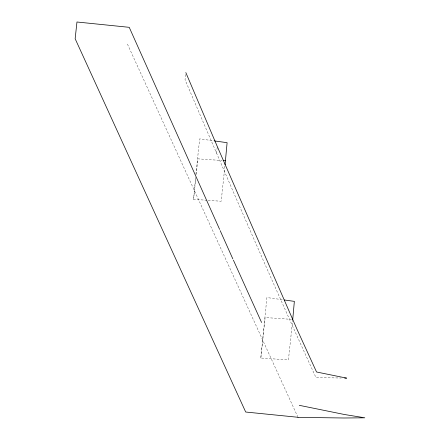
<?xml version="1.0" encoding="UTF-8"?>
<svg xmlns="http://www.w3.org/2000/svg" width="440" height="440" viewBox="0 0 440 440"><rect width="100%" height="100%" fill="white"/><g stroke="black" fill="none" stroke-linecap="round" stroke-linejoin="round"><path stroke-width="0.33" stroke-dasharray="2.2 1.65" d="M207.037 200.266L193.573 199.337L195.575 177.326M292.738 319.44L288.431 359.931L260.821 358.023L266.915 297.545L282.975 299.789M195.861 174.625L199.667 138.859L213.719 140.816M193.573 199.337L195.795 178.415M196.229 174.367L197.879 158.84L222.123 160.518M224.917 166.149L221.183 201.245L207.713 200.316M260.821 358.023L265.128 317.532L291.39 319.347M185.609 74.531L185.042 79.772C227.75 179.421 270.683 279.004 315.948 377.526L341.215 378.026M216.563 153.214L217.217 147.18M127.424 44.072L297.688 416.653"/><path stroke-width="0.66" d="M225.06 164.802L227.106 142.687L214.39 140.91M292.738 319.44L294.355 301.373L284.317 299.976M297.968 417.357L344.053 418L364.848 417.802L344.432 414.507L299.272 405.323M344.625 378.092L346.676 378.136L316.547 371.993L297.132 329.56L217.289 146.509L185.818 72.562M223.471 160.611L225.489 160.749M297.974 417.28L245.696 412.027L75.152 38.748L76.962 22L129.234 27.329L219.632 229.405M232.826 258.891L220.193 230.659M233.393 260.139L261.58 322.487"/></g></svg>
